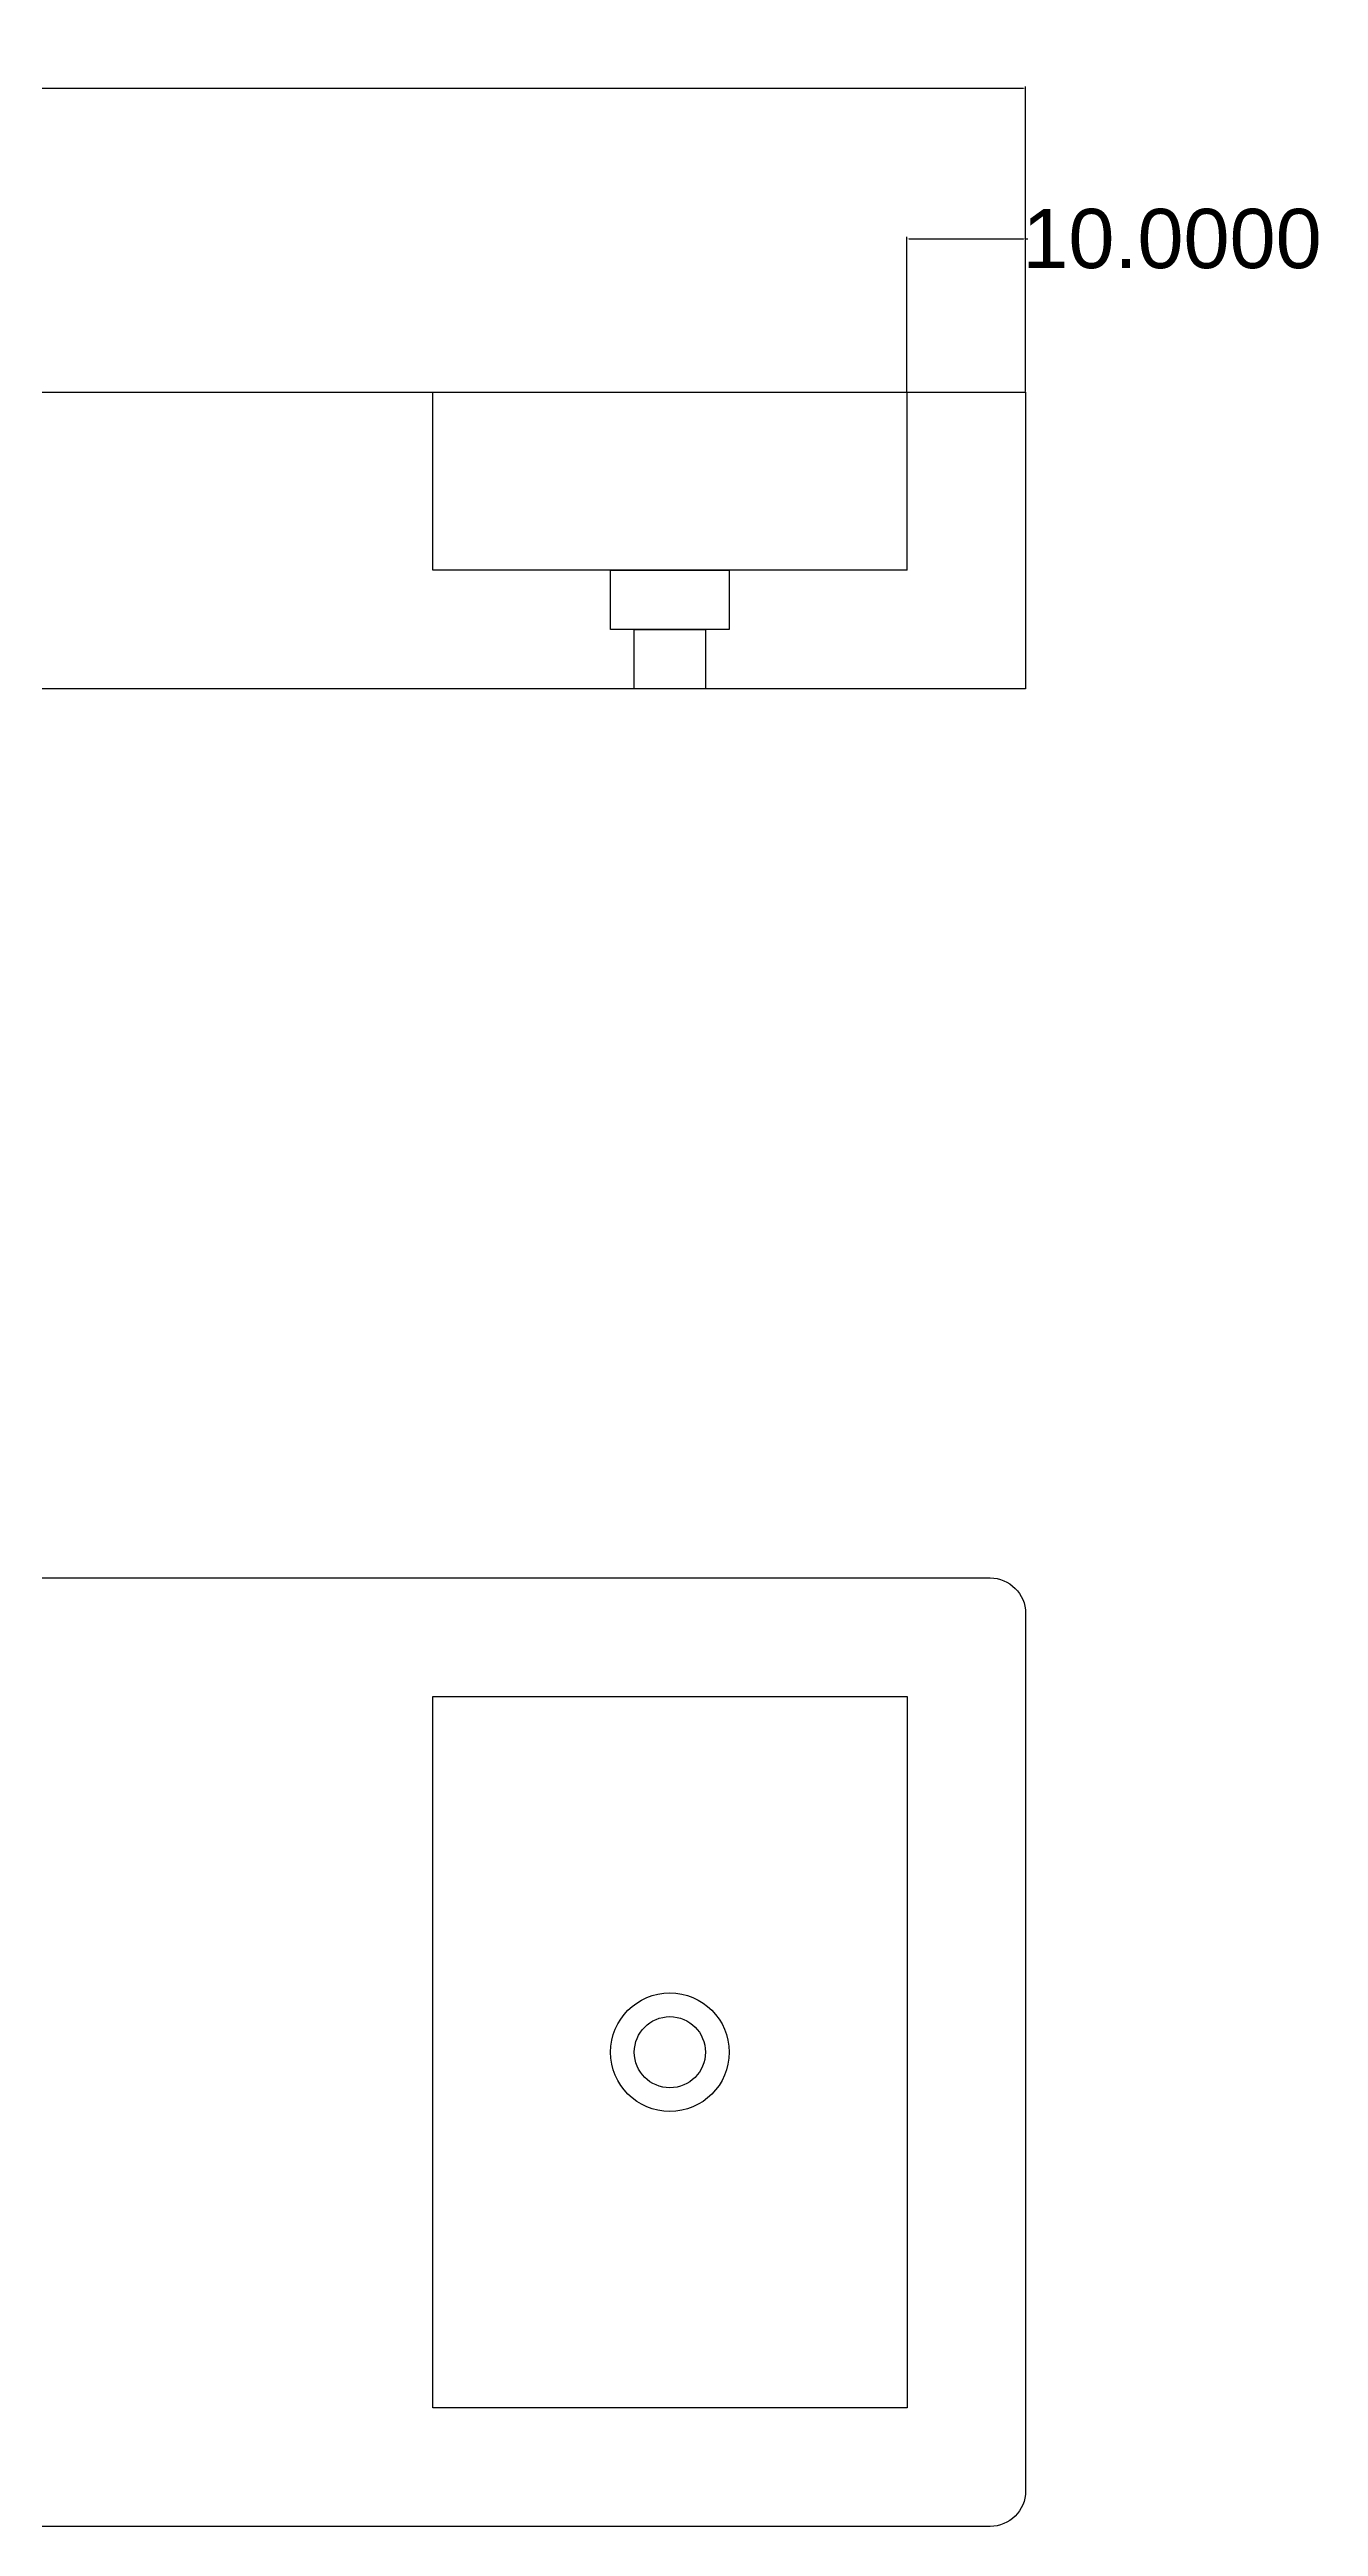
# Model space of a CAD drawing. Header units: inches. Extents: x 127 to 536, y 55 to 264.
# Drawn here: x 288.1 to 395.1, y 54.9 to 263.8 of the extents above; entities that cross this region are included whole.
import ezdxf

# ---------------------------------------------------------------- set-up
doc = ezdxf.new("R2010")
doc.units = ezdxf.units.IN
doc.header["$MEASUREMENT"] = 0
doc.styles.get("Standard").update_dxf_attribs({"font": 'arial.ttf'})
doc.styles.add('样式 1', font='arial.ttf', dxfattribs={"height": 5})
doc.dimstyles.get("Standard").update_dxf_attribs({"dimtxt": 0.18, "dimasz": 0.18, "dimexe": 0.18, "dimexo": 0.0625, "dimgap": 0.09, "dimtad": 0, "dimtih": 1, "dimtoh": 1, "dimdec": 4, "dimzin": 0, "dimdsep": 46, "dimtxsty": 'Standard', "dimcen": 0.09, "dimadec": 0, "dimazin": 0, "dimtfac": 1, "dimtdec": 4, "dimtofl": 0, "dimtmove": 0, "dimatfit": 3, "dimfxl": 1, "dimtolj": 1, "dimtzin": 0, "dimarcsym": 0})

# ---------------------------------------------------------------- blocks, each defined once
blk = doc.blocks.new('*D5')
at = {"color": 0, "lineweight": -2, "transparency": 16777216}
for p, q in [((160.4, 234.96), (160.4, 260.7)), ((160.58, 260.52), (251.01, 260.52)), ((370.22, 260.52), (279.79, 260.52)), ((370.4, 234.96), (370.4, 260.7))]:
    blk.add_line(p, q, dxfattribs=at)
at = {"color": 0, "transparency": 16777216}
for points in [[(160.58, 260.55), (160.58, 260.49), (160.4, 260.52)], [(370.22, 260.55), (370.22, 260.49), (370.4, 260.52)]]:
    blk.add_solid(points, dxfattribs=at)
at = {"layer": 'Defpoints', "color": 0, "transparency": 16777216}
for p in [(370.4, 260.52), (160.4, 234.9), (370.4, 234.9)]:
    blk.add_point(p, dxfattribs=at)
at = {"color": 0, "transparency": 16777216, "insert": (265.4, 260.52), "char_height": 5, "attachment_point": 5, "style": '样式 1'}
blk.add_mtext('\\A1;210.0000', dxfattribs=at)
blk = doc.blocks.new('*D14')
at = {"color": 0, "lineweight": -2, "transparency": 16777216}
for p, q in [((360.4, 234.96), (360.4, 248.01)), ((360.58, 247.83), (370.22, 247.83)), ((370.4, 234.96), (370.4, 248.01)), ((370.4, 247.83), (370.58, 247.83))]:
    blk.add_line(p, q, dxfattribs=at)
at = {"color": 0, "transparency": 16777216}
for points in [[(360.58, 247.86), (360.58, 247.8), (360.4, 247.83)], [(370.22, 247.86), (370.22, 247.8), (370.4, 247.83)]]:
    blk.add_solid(points, dxfattribs=at)
at = {"layer": 'Defpoints', "color": 0, "transparency": 16777216}
for p in [(370.4, 247.83), (360.4, 234.9), (370.4, 234.9)]:
    blk.add_point(p, dxfattribs=at)
at = {"color": 0, "transparency": 16777216, "insert": (382.75, 247.83), "char_height": 5, "attachment_point": 5, "style": '样式 1'}
blk.add_mtext('\\A1;10.0000', dxfattribs=at)

msp = doc.modelspace()

# ---------------------------------------------------------------- linework, layer by layer
for p, q in [((320.40228, 219.89861), (320.40228, 234.89861)), ((360.40228, 219.89861), (360.40228, 234.89861))]:
    msp.add_line(p, q)
for points in [[(160.40228, 234.89861), (370.40228, 234.89861), (370.40228, 209.89861), (160.40228, 209.89861)], [(335.40228, 219.89861), (345.40228, 219.89861), (345.40228, 214.89861), (335.40228, 214.89861)], [(337.40228, 214.89861), (343.40228, 214.89861), (343.40228, 209.89861), (337.40228, 209.89861)], [(320.40228, 64.89861), (320.40228, 124.89861), (360.40228, 124.89861), (360.40228, 64.89861)]]:
    msp.add_lwpolyline(points, close=True)
msp.add_lwpolyline([(360.40228, 219.89861), (320.40228, 219.89861)])
msp.add_lwpolyline([(163.40228, 134.89861), (367.40228, 134.89861, -0.414213562), (370.40228, 131.89861), (370.40228, 57.89861, -0.414213562), (367.40228, 54.89861), (163.40228, 54.89861, -0.414213562), (160.40228, 57.89861), (160.40228, 131.89861, -0.414213562)], format="xyb", close=True)
for radius in [5, 3]:
    msp.add_circle((340.40228, 94.89861), radius)

# ---------------------------------------------------------------- dimensions: what is measured, and where the dimension line sits
for base, p1, picture, middle in [((370.40228, 260.52227), (160.40228, 234.89861), '*D5', (265.40228, 260.52227)), ((370.40228, 247.83169), (360.40228, 234.89861), '*D14', (382.74936, 247.83169))]:
    dim = msp.add_linear_dim(base=base, p1=p1, p2=(370.40228, 234.89861), dimstyle='Standard', override={"dimtxsty": '样式 1'})
    dim.commit()
    dim.dimension.update_dxf_attribs({"geometry": picture, "text_midpoint": middle})

doc.saveas('drawing.dxf')
